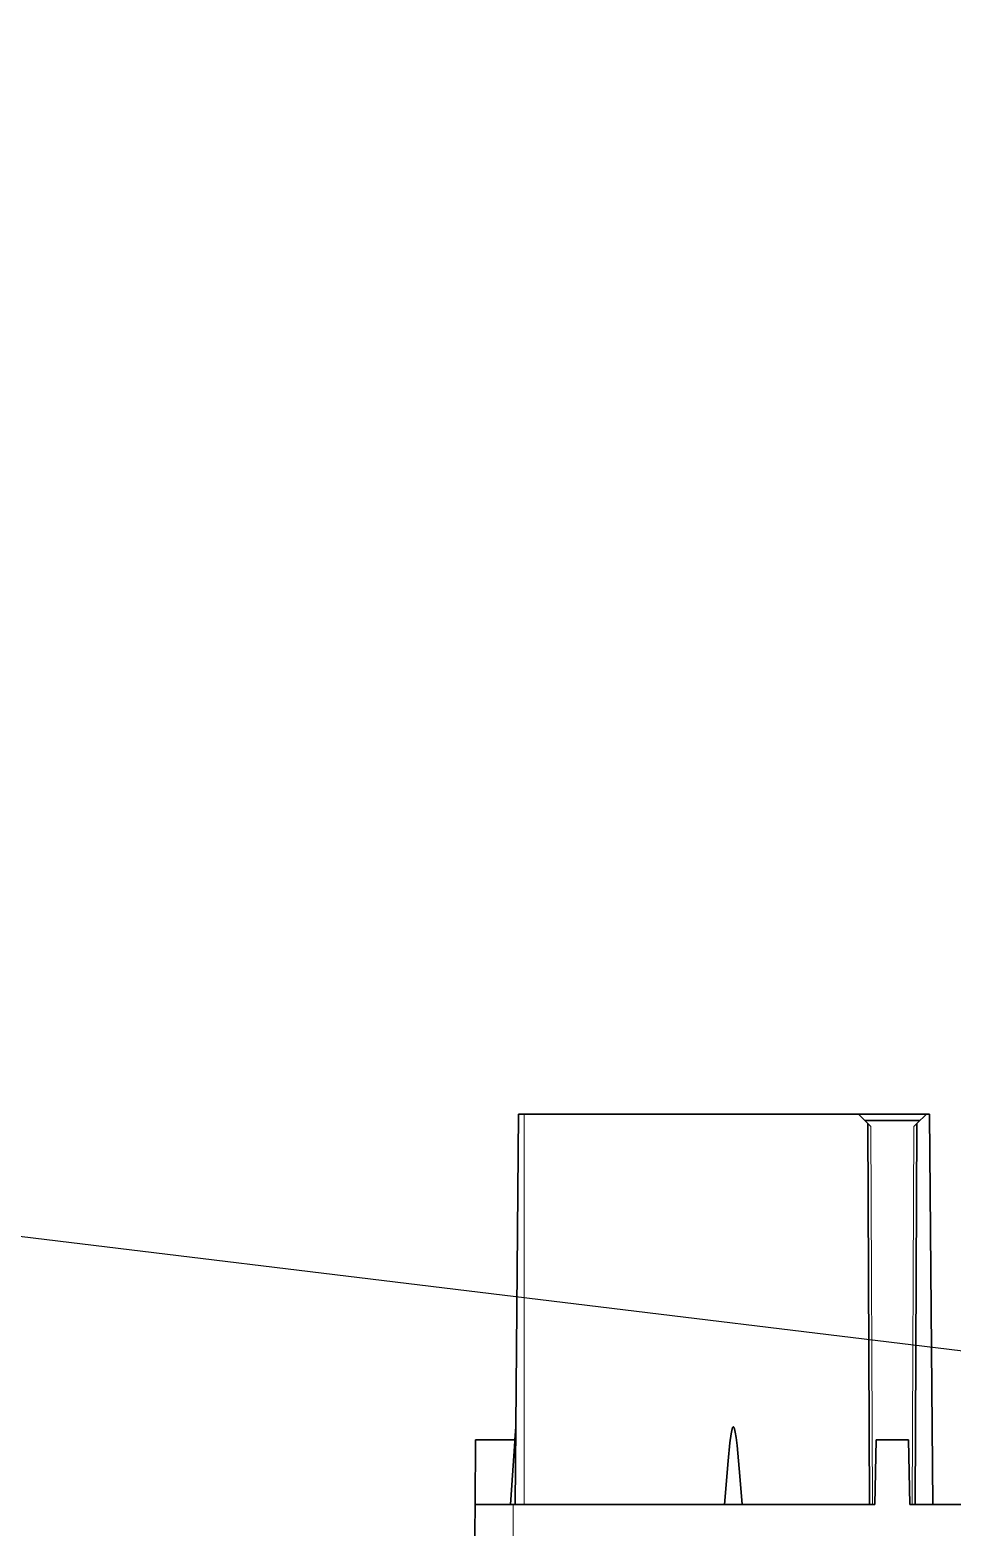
# Model space of a CAD drawing. Header units: inches. Extents: x 258415 to 640093, y 441672 to 945769.
# Drawn here: x 338741.9 to 338813.5, y 462781 to 462897.2 of the extents above; entities that cross this region are included whole.
import ezdxf

# ---------------------------------------------------------------- set-up
doc = ezdxf.new("R2010")
doc.units = ezdxf.units.IN
doc.header["$MEASUREMENT"] = 0
doc.layers.add('CQ Light Elevation', color=4, linetype='Continuous')
doc.layers.add('CQ_callout', color=34, linetype='Continuous')
doc.layers.add('CQ Lighting', color=5, linetype='Continuous', lineweight=0)
doc.styles.get("Standard").update_dxf_attribs({"font": 'arial.ttf'})
doc.dimstyles.get("Standard").update_dxf_attribs({"dimtxt": 0.18, "dimasz": 0.18, "dimexe": 0.18, "dimexo": 0.0625, "dimgap": 0.09, "dimtad": 0, "dimtih": 1, "dimtoh": 1, "dimdec": 4, "dimzin": 0, "dimdsep": 46, "dimtxsty": 'Standard', "dimcen": 0.09, "dimadec": 0, "dimazin": 0, "dimtfac": 1, "dimtdec": 4, "dimtofl": 0, "dimtmove": 0, "dimatfit": 3, "dimfxl": 1, "dimtolj": 1, "dimtzin": 0, "dimarcsym": 0})

# ---------------------------------------------------------------- blocks, each defined once
blk = doc.blocks.new('T.HC0E0.HQ12 side 1')
at = {"layer": 'CQ Lighting', "color": 1, "lineweight": 35}
for p, q in [((441562.55, 518907.92), (441562.29, 518877.62)), ((441594.04, 518907.92), (441568.08, 518907.92)), ((441594.46, 518907.92), (441594.73, 518877.62)), ((441563.66, 518877.62), (441563.53, 518907.19)), ((441567.22, 518877.62), (441567.35, 518907.19)), ((441594.89, 518877.62), (441566.79, 518877.62)), ((441597.84, 518877.62), (441598.34, 518820.2))]:
    blk.add_line(p, q, dxfattribs=at)
at = {"layer": 'CQ Lighting', "color": 1, "lineweight": 35, "ltscale": 0.006255}
blk.add_line((441562.55, 518907.92), (441562.8, 518907.92), dxfattribs=at)
at = {"layer": 'CQ Lighting', "color": 1, "lineweight": 35, "ltscale": 0.13185}
blk.add_line((441568.08, 518907.92), (441562.8, 518907.92), dxfattribs=at)
at = {"layer": 'CQ Lighting', "color": 1, "lineweight": 35, "ltscale": 0.025749}
for p, q in [((441562.8, 518907.92), (441563.53, 518907.19)), ((441568.08, 518907.92), (441567.35, 518907.19))]:
    blk.add_line(p, q, dxfattribs=at)
at = {"layer": 'CQ Lighting', "color": 1, "lineweight": 35, "ltscale": 0.106851}
blk.add_line((441567.58, 518907.42), (441563.3, 518907.42), dxfattribs=at)
at = {"layer": 'CQ Lighting', "color": 1, "lineweight": 35, "ltscale": 0.010601}
blk.add_line((441594.46, 518907.92), (441594.04, 518907.92), dxfattribs=at)
at = {"layer": 'CQ Lighting', "color": 1, "lineweight": 13}
for p, q in [((441594.04, 518907.92), (441594.04, 518877.62)), ((441563.91, 518877.62), (441563.78, 518906.94)), ((441566.97, 518877.62), (441567.1, 518906.94)), ((441594.89, 518877.62), (441594.89, 518820.2))]:
    blk.add_line(p, q, dxfattribs=at)
at = {"layer": 'CQ Lighting', "color": 1, "lineweight": 35, "ltscale": 0.008877}
blk.add_line((441563.53, 518907.19), (441563.78, 518906.94), dxfattribs=at)
at = {"layer": 'CQ Lighting', "color": 1, "lineweight": 35, "ltscale": 0.008878}
blk.add_line((441567.35, 518907.19), (441567.1, 518906.94), dxfattribs=at)
at = {"layer": 'CQ Lighting', "color": 1, "lineweight": 35, "ltscale": 0.150785}
blk.add_line((441594.68, 518883.63), (441595.1, 518877.62), dxfattribs=at)
at = {"layer": 'CQ Lighting', "color": 1, "lineweight": 35, "ltscale": 0.025482}
blk.add_line((441594.68, 518883.63), (441594.75, 518882.62), dxfattribs=at)
at = {"layer": 'CQ Lighting', "color": 1, "lineweight": 35, "ltscale": 0.125019}
for p, q in [((441564.09, 518877.62), (441564.18, 518882.62)), ((441566.79, 518877.62), (441566.7, 518882.62))]:
    blk.add_line(p, q, dxfattribs=at)
at = {"layer": 'CQ Lighting', "color": 1, "lineweight": 35, "ltscale": 0.063136}
blk.add_line((441566.7, 518882.62), (441564.18, 518882.62), dxfattribs=at)
at = {"layer": 'CQ Lighting', "color": 1, "lineweight": 35, "ltscale": 0.076234}
blk.add_line((441597.8, 518882.62), (441594.75, 518882.62), dxfattribs=at)
at = {"layer": 'CQ Lighting', "color": 1, "lineweight": 35, "ltscale": 0.125005}
blk.add_line((441597.84, 518877.62), (441597.8, 518882.62), dxfattribs=at)
at = {"layer": 'CQ Lighting', "color": 1, "lineweight": 35, "ltscale": 0.00029}
blk.add_line((441597.83, 518879.05), (441597.83, 518879.04), dxfattribs=at)
at = {"layer": 'CQ Lighting', "color": 1, "lineweight": 35, "ltscale": 0.364605}
blk.add_line((441564.09, 518877.62), (441549.51, 518877.62), dxfattribs=at)
at = {"layer": 'CQ Lighting', "color": 1, "lineweight": 35, "ltscale": 0.07375}
blk.add_line((441597.84, 518877.62), (441594.89, 518877.62), dxfattribs=at)
at = {"layer": 'CQ Lighting', "color": 1, "lineweight": 35, "ltscale": 0.018806}
blk.add_line((441595.1, 518877.62), (441595.85, 518877.62), dxfattribs=at)
at = {"layer": 'CQ Lighting', "color": 1, "lineweight": 35}
blk.add_lwpolyline([(441578.48, 518877.62), (441578.19, 518880.99), (441578.05, 518882.39), (441577.96, 518883.09), (441577.88, 518883.47), (441577.84, 518883.58), (441577.82, 518883.62), (441577.8, 518883.63), (441577.78, 518883.63), (441577.77, 518883.63), (441577.76, 518883.62), (441577.74, 518883.59), (441577.7, 518883.49), (441577.65, 518883.23), (441577.58, 518882.82), (441577.5, 518882.19), (441577.28, 518879.8), (441577.1, 518877.62)], dxfattribs=at)

msp = doc.modelspace()

# ---------------------------------------------------------------- block references
at = {"layer": 'CQ Light Elevation', "xscale": -1}
msp.add_blockref('T.HC0E0.HQ12 side 1', (780374.311, -56094.863, 0), dxfattribs=at)

# ---------------------------------------------------------------- leaders
at = {"layer": 'CQ_callout'}
msp.add_leader([(338895.762, 462784.755, -0.001), (336259.257, 463105.027, -0.001), (335649.722, 463105.027, -0.001)], dimstyle='Standard', override={"dimasz": 10, "dimldrblk": 'Dot', "dimfxl": 0.1, "dimarcsym": 2}, dxfattribs=at)

doc.saveas('drawing.dxf')
